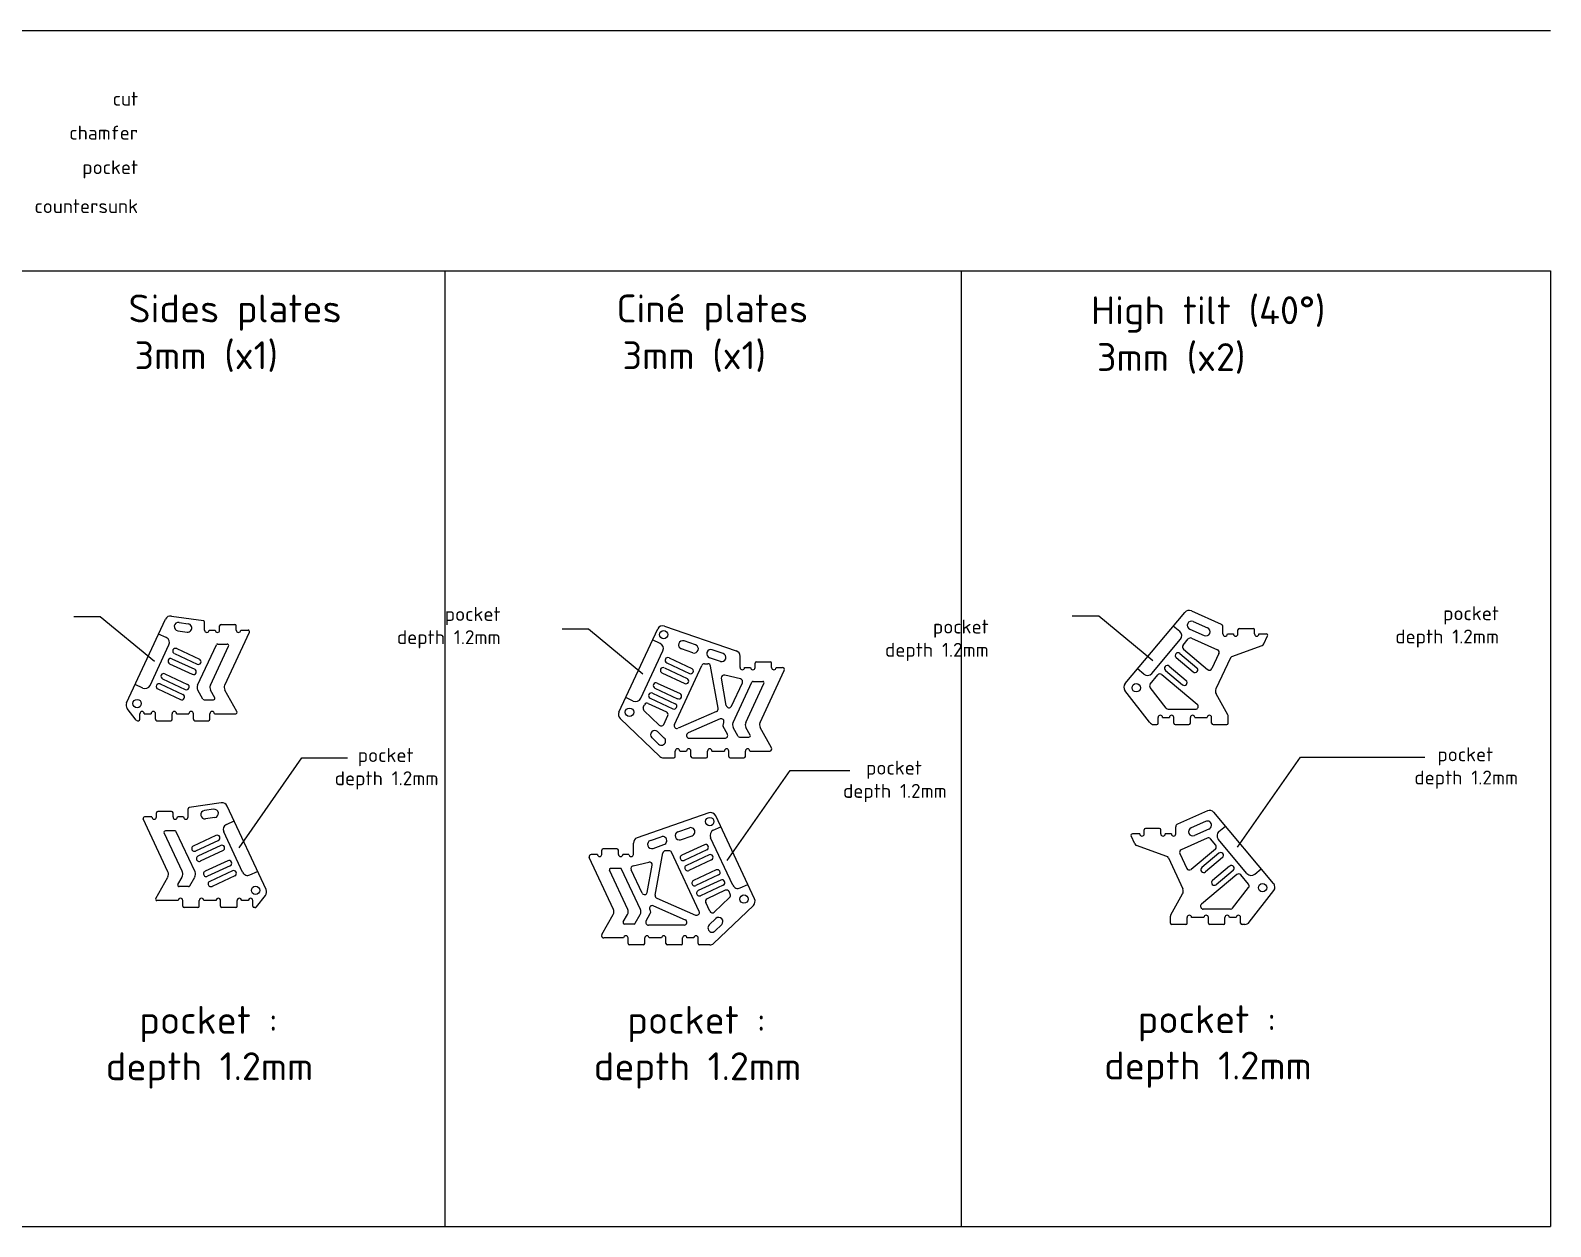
# Model space of a CAD drawing. Header units: millimetres. Extents: x -232 to 1228, y 0 to 429.
# Drawn here: x 682 to 1228, y 0 to 429 of the extents above; entities that cross this region are included whole.
import ezdxf

# ---------------------------------------------------------------- set-up
doc = ezdxf.new("R2010")
doc.units = ezdxf.units.MM
doc.linetypes.add('JIS_09_08', pattern=[10.75, 8, -0.55, 0.55, -0.55, 0.55, -0.55])
for name, color, linetype in [('Calque1', 150, 'Continuous'), ('Calque1_chamfered', 40, 'Continuous'), ('Calque1_countersunk', 90, 'Continuous'), ('Calque1_pocket', 10, 'Continuous')]:
    doc.layers.add(name, color=color, linetype=linetype)
doc.styles.get("Standard").update_dxf_attribs({"font": 'arial.ttf'})

msp = doc.modelspace()

# ---------------------------------------------------------------- linework, layer by layer
for p, q in [((707.49, 218.98), (698.02, 218.98)), ((726.96, 202.89), (707.49, 218.98)), ((1065.93, 219.23), (1056.45, 219.23)), ((1085.39, 203.15), (1065.93, 219.23)), ((882.75, 214.45), (873.28, 214.45)), ((902.22, 198.36), (882.75, 214.45)), ((757.33, 135.97), (779.89, 168.33)), ((779.89, 168.33), (796.23, 168.33)), ((932.58, 131.44), (955.15, 163.8)), ((955.15, 163.8), (976.59, 163.8)), ((1115.76, 136.23), (1138.33, 168.59)), ((1138.33, 168.59), (1182.95, 168.59))]:
    msp.add_line(p, q)
at = {"layer": 'Calque1'}
for p, q in [((0, 429.49), (1228.15, 429.49)), ((0, 343.2), (1228.15, 343.2)), ((831.2, 343.2), (831.2, 0)), ((1016.55, 343.2), (1016.55, 0)), ((1228.15, 343.2), (1228.15, 0)), ((733.01, 219.21), (744.51, 217.56)), ((1075.38, 194.96), (1096.83, 220.53)), ((1099.18, 221.07), (1109.91, 216.26)), ((716.93, 188.08), (730.92, 218.08)), ((735.32, 213.94), (738.63, 213.47)), ((735.75, 216.91), (739.06, 216.43)), ((744.94, 214.15), (744.94, 217.07)), ((746.54, 214.15), (748.73, 214.15)), ((750.33, 214.15), (750.33, 215.65)), ((750.83, 216.15), (755.78, 216.15)), ((752.13, 194.43), (761, 213.44)), ((756.28, 214.15), (756.28, 215.65)), ((757.88, 214.15), (760.54, 214.15)), ((893.67, 184.74), (907.6, 214.6)), ((910.06, 215.64), (935.81, 206.71)), ((1098.62, 214.53), (1103.79, 212.21)), ((1099.85, 217.26), (1105.02, 214.95)), ((1110.5, 212.78), (1110.5, 215.35)), ((1115.9, 212.78), (1115.9, 214.28)), ((1116.4, 214.78), (1121.35, 214.78)), ((1121.85, 212.78), (1121.85, 214.28)), ((734.9, 207.53), (743.06, 203.73)), ((742.43, 194.43), (749.16, 208.87)), ((746.99, 194.43), (753.52, 208.44)), ((749.62, 209.15), (753.07, 209.15)), ((920.21, 206.02), (916.08, 207.45)), ((921.19, 208.86), (917.06, 210.29)), ((1096.2, 208.76), (1098.06, 210.99)), ((1099.24, 211.26), (1108.58, 207.07)), ((1112.1, 212.78), (1114.3, 212.78)), ((1113.75, 204.7), (1124.65, 208.67)), ((1123.45, 212.78), (1126.11, 212.78)), ((1125.21, 209.19), (1126.56, 212.07)), ((732.37, 202.09), (740.52, 198.29)), ((733.21, 203.9), (741.37, 200.1)), ((734.06, 205.72), (742.21, 201.91)), ((910.82, 202.42), (918.98, 198.61)), ((911.67, 204.23), (919.82, 200.43)), ((924.36, 202.08), (925.62, 202.08)), ((930.08, 202.92), (926.21, 204.27)), ((931.07, 205.76), (927.19, 207.1)), ((937.16, 200.75), (937.16, 204.82)), ((942.55, 200.75), (942.55, 202.25)), ((943.05, 202.75), (948, 202.75)), ((948.5, 200.75), (948.5, 202.25)), ((1093.75, 204.29), (1099.88, 199.15)), ((1095.03, 205.82), (1101.16, 200.68)), ((1096.32, 207.35), (1105.03, 200.04)), ((1109.08, 205.74), (1106.58, 200.39)), ((1113.18, 204.19), (1107.99, 193.06)), ((729.83, 196.65), (737.99, 192.85)), ((730.68, 198.47), (738.83, 194.66)), ((909.13, 198.79), (917.29, 194.99)), ((909.98, 200.6), (918.13, 196.8)), ((913.57, 180.29), (923.46, 201.5)), ((929.32, 186.08), (926.6, 201.25)), ((932.18, 187.12), (930.44, 196.86)), ((937.31, 196.66), (931.65, 198.01)), ((938.76, 200.75), (940.95, 200.75)), ((944.35, 181.02), (953.02, 199.61)), ((950.1, 200.75), (952.29, 200.75)), ((1084.41, 194.78), (1087.17, 198.06)), ((1088.58, 198.18), (1101.28, 187.53)), ((1089.89, 199.69), (1096.02, 194.55)), ((1091.18, 201.22), (1097.31, 196.08)), ((728.14, 193.03), (736.3, 189.22)), ((728.99, 194.84), (737.15, 191.04)), ((744.29, 189.41), (742.5, 192.61)), ((748.57, 189.9), (747.05, 192.61)), ((756.52, 184.9), (752.2, 192.61)), ((905.75, 191.54), (913.91, 187.74)), ((906.6, 193.35), (914.75, 189.55)), ((907.44, 195.16), (915.6, 191.36)), ((934.07, 186.88), (937.98, 195.26)), ((934.65, 181.02), (941.38, 195.46)), ((939.21, 181.02), (945.74, 195.04)), ((941.84, 195.75), (945.29, 195.75)), ((1084.14, 181.06), (1075.33, 192.45)), ((1090.1, 186.15), (1084.39, 193.52)), ((1112.28, 183.7), (1108.06, 191.23)), ((720.38, 181.85), (717.16, 186.01)), ((744.73, 189.15), (748.13, 189.15)), ((902.41, 186.46), (902.84, 187.38)), ((904.17, 187.86), (910.73, 184.8)), ((904.91, 189.73), (913.06, 185.92)), ((1090.89, 185.76), (1100.64, 185.76)), ((720.78, 181.65), (721.18, 181.65)), ((721.68, 182.15), (721.68, 184.15)), ((723.28, 184.15), (725.71, 184.15)), ((727.31, 182.15), (727.31, 184.15)), ((727.81, 181.65), (732.76, 181.65)), ((733.26, 182.15), (733.26, 184.15)), ((734.86, 184.15), (739.3, 184.15)), ((740.9, 182.15), (740.9, 184.15)), ((741.4, 181.65), (746.35, 181.65)), ((746.85, 182.15), (746.85, 184.15)), ((748.45, 184.15), (756.08, 184.15)), ((894.1, 182.45), (908.36, 168.8)), ((902.63, 185.32), (908.15, 180.03)), ((909.75, 180.33), (911.22, 183.47)), ((928.73, 184.99), (914.88, 178.95)), ((929.99, 182.26), (918.53, 177.27)), ((931.07, 180.43), (931.3, 180.93)), ((1085.73, 180.28), (1086.74, 180.28)), ((1087.24, 180.78), (1087.24, 182.78)), ((1088.84, 182.78), (1091.28, 182.78)), ((1092.88, 180.78), (1092.88, 182.78)), ((1093.38, 180.28), (1098.33, 180.28)), ((1098.83, 180.78), (1098.83, 182.78)), ((1100.43, 182.78), (1104.86, 182.78)), ((1106.46, 180.78), (1106.46, 182.78)), ((1106.96, 180.28), (1111.91, 180.28)), ((1112.41, 180.78), (1112.41, 183.21)), ((905.48, 175.55), (907.89, 173.24)), ((907.55, 177.72), (909.96, 175.41)), ((918.93, 175.36), (931.73, 175.36)), ((932.6, 176.84), (931.1, 179.52)), ((936.51, 176), (934.72, 179.2)), ((936.95, 175.75), (940.36, 175.75)), ((940.79, 176.49), (939.27, 179.2)), ((948.49, 171.94), (944.42, 179.2)), ((913.9, 168.75), (913.9, 170.75)), ((915.5, 170.75), (917.93, 170.75)), ((919.53, 168.75), (919.53, 170.75)), ((925.48, 168.75), (925.48, 170.75)), ((927.08, 170.75), (931.52, 170.75)), ((933.12, 168.75), (933.12, 170.75)), ((939.07, 168.75), (939.07, 170.75)), ((940.67, 170.75), (947.79, 170.75)), ((909.74, 168.25), (913.4, 168.25)), ((920.03, 168.25), (924.98, 168.25)), ((933.62, 168.25), (938.57, 168.25)), ((727.63, 147.07), (727.63, 148.57)), ((733.08, 149.07), (728.13, 149.07)), ((733.58, 147.07), (733.58, 148.57)), ((738.97, 147.07), (738.97, 149.98)), ((750.9, 152.13), (739.4, 150.48)), ((748.16, 149.83), (744.86, 149.35)), ((766.98, 121), (753, 151)), ((925.97, 148.53), (900.22, 139.6)), ((942.36, 117.63), (928.44, 147.48)), ((1104.92, 149.28), (1094.2, 144.47)), ((1128.73, 123.17), (1107.27, 148.74)), ((731.78, 127.34), (722.92, 146.36)), ((726.03, 147.07), (723.37, 147.07)), ((734.3, 142.07), (730.84, 142.07)), ((737.37, 147.07), (735.18, 147.07)), ((748.59, 146.86), (745.28, 146.38)), ((914.85, 141.74), (918.97, 143.18)), ((1082.26, 140.99), (1082.26, 142.49)), ((1087.71, 142.99), (1082.76, 142.99)), ((1088.21, 140.99), (1088.21, 142.49)), ((1093.61, 140.99), (1093.61, 143.56)), ((1104.26, 145.48), (1099.09, 143.16)), ((1105.49, 142.74), (1100.32, 140.42)), ((736.93, 127.34), (730.39, 141.36)), ((741.48, 127.34), (734.75, 141.78)), ((749.01, 140.44), (740.85, 136.64)), ((749.86, 138.63), (741.7, 134.83)), ((750.7, 136.82), (742.54, 133.02)), ((898.88, 133.63), (898.88, 137.71)), ((904.97, 138.64), (908.85, 139.99)), ((905.95, 135.81), (909.83, 137.15)), ((915.83, 138.91), (919.96, 140.34)), ((924.37, 137.12), (916.22, 133.31)), ((1078.89, 137.4), (1077.55, 140.28)), ((1080.66, 140.99), (1078, 140.99)), ((1090.36, 132.92), (1079.46, 136.88)), ((1092.01, 140.99), (1089.81, 140.99)), ((1104.87, 139.47), (1095.53, 135.29)), ((1107.91, 136.97), (1106.04, 139.2)), ((751.55, 135.01), (743.39, 131.2)), ((753.23, 131.38), (745.08, 127.58)), ((891.69, 113.91), (883.02, 132.5)), ((885.93, 133.63), (883.75, 133.63)), ((887.53, 133.63), (887.53, 135.13)), ((892.98, 135.63), (888.03, 135.63)), ((893.48, 133.63), (893.48, 135.13)), ((897.28, 133.63), (895.08, 133.63)), ((906.72, 118.97), (909.43, 134.14)), ((911.67, 134.96), (910.42, 134.96)), ((922.47, 113.18), (912.58, 134.39)), ((925.22, 135.3), (917.06, 131.5)), ((926.06, 133.49), (917.91, 129.69)), ((926.91, 131.68), (918.75, 127.88)), ((1090.92, 132.4), (1096.11, 121.27)), ((1095.03, 133.95), (1097.53, 128.6)), ((1107.79, 135.57), (1099.07, 128.26)), ((1109.08, 134.03), (1102.95, 128.89)), ((1110.36, 132.5), (1104.23, 127.36)), ((754.08, 129.57), (745.92, 125.77)), ((754.92, 127.75), (746.77, 123.95)), ((755.77, 125.94), (747.61, 122.14)), ((896.83, 113.91), (890.3, 127.92)), ((894.2, 128.63), (890.75, 128.63)), ((901.39, 113.91), (894.65, 128.35)), ((901.97, 119.76), (898.06, 128.15)), ((898.73, 129.54), (904.38, 130.89)), ((903.86, 120.01), (905.6, 129.74)), ((928.6, 128.05), (920.44, 124.25)), ((929.44, 126.24), (921.28, 122.44)), ((1115.53, 126.4), (1102.83, 115.74)), ((1112.93, 129.44), (1106.8, 124.3)), ((1114.22, 127.91), (1108.09, 122.76)), ((1119.69, 122.99), (1116.94, 126.27)), ((727.4, 117.81), (731.72, 125.52)), ((735.34, 122.81), (736.86, 125.52)), ((739.19, 122.07), (735.78, 122.07)), ((739.62, 122.33), (741.41, 125.52)), ((930.29, 124.43), (922.13, 120.62)), ((931.13, 122.61), (922.97, 118.81)), ((931.87, 120.75), (925.31, 117.69)), ((933.63, 119.35), (933.2, 120.27)), ((1114.01, 114.36), (1119.72, 121.73)), ((1119.96, 109.27), (1128.78, 120.66)), ((735.47, 117.07), (727.83, 117.07)), ((737.07, 115.07), (737.07, 117.07)), ((743.02, 115.07), (743.02, 117.07)), ((749.05, 117.07), (744.62, 117.07)), ((750.65, 115.07), (750.65, 117.07)), ((756.6, 115.07), (756.6, 117.07)), ((760.64, 117.07), (758.2, 117.07)), ((762.24, 115.07), (762.24, 117.07)), ((763.53, 114.76), (766.75, 118.93)), ((906.05, 115.15), (917.5, 110.16)), ((907.3, 117.88), (921.16, 111.84)), ((926.29, 113.22), (924.82, 116.36)), ((941.93, 115.34), (927.68, 101.69)), ((933.41, 118.21), (927.89, 112.92)), ((1091.83, 111.92), (1096.05, 119.45)), ((742.52, 114.57), (737.57, 114.57)), ((756.1, 114.57), (751.15, 114.57)), ((763.13, 114.57), (762.74, 114.57)), ((887.55, 104.83), (891.62, 112.09)), ((895.25, 109.38), (896.76, 112.09)), ((899.53, 108.89), (901.32, 112.09)), ((903.44, 109.73), (904.94, 112.41)), ((904.97, 113.32), (904.74, 113.81)), ((928.49, 110.6), (926.07, 108.29)), ((1091.7, 108.99), (1091.7, 111.43)), ((1097.65, 108.99), (1097.65, 110.99)), ((1103.68, 110.99), (1099.25, 110.99)), ((1113.22, 113.98), (1103.47, 113.98)), ((1105.28, 108.99), (1105.28, 110.99)), ((1111.23, 108.99), (1111.23, 110.99)), ((1115.27, 110.99), (1112.83, 110.99)), ((1116.87, 108.99), (1116.87, 110.99)), ((899.09, 108.63), (895.68, 108.63)), ((917.1, 108.24), (904.31, 108.24)), ((930.56, 108.44), (928.15, 106.13)), ((1097.15, 108.49), (1092.2, 108.49)), ((1110.73, 108.49), (1105.78, 108.49)), ((1118.38, 108.49), (1117.37, 108.49)), ((895.37, 103.63), (888.25, 103.63)), ((896.97, 101.63), (896.97, 103.63)), ((902.42, 101.13), (897.47, 101.13)), ((902.92, 101.63), (902.92, 103.63)), ((908.96, 103.63), (904.52, 103.63)), ((910.56, 101.63), (910.56, 103.63)), ((916.01, 101.13), (911.06, 101.13)), ((916.51, 101.63), (916.51, 103.63)), ((920.54, 103.63), (918.11, 103.63)), ((922.14, 101.63), (922.14, 103.63)), ((926.3, 101.13), (922.64, 101.13)), ((0, 0), (1228.15, 0))]:
    msp.add_line(p, q, dxfattribs=at)
for centre in [(909.74, 212.54), (1079.38, 193.48), (720.69, 187.8), (897.47, 184.68), (926.3, 145.43), (763.23, 120.72), (1124.73, 121.69), (938.57, 117.57)]:
    msp.add_circle(centre, 1.5, dxfattribs=at)
for centre, radius, start, end in [((732.73, 217.24), 2, 81.8076, 155), ((1098.37, 219.24), 2, 65.8652, 140), ((735.53, 215.43), 1.5, 81.8076, 261.8076), ((738.84, 214.95), 1.5, 261.8076, 81.8076), ((744.44, 217.07), 0.5, 0, 81.8076), ((745.74, 214.15), 0.8, 180, 0), ((749.53, 214.15), 0.8, 180, 0), ((750.83, 215.65), 0.5, 90, 180), ((755.78, 215.65), 0.5, 0, 90), ((757.08, 214.15), 0.8, 180, 0), ((760.54, 213.65), 0.5, 335, 90), ((909.41, 213.75), 2, 70.8686, 155), ((1099.23, 215.9), 1.5, 65.8652, 245.8652), ((1104.41, 213.58), 1.5, 245.8652, 65.8652), ((1109.5, 215.35), 1, 0, 65.8652), ((1116.4, 214.28), 0.5, 90, 180), ((1121.35, 214.28), 0.5, 0, 90), ((734.48, 206.62), 1, 65.01, 245.01), ((749.62, 208.65), 0.5, 90, 155), ((753.07, 208.65), 0.5, 335, 90), ((916.57, 208.87), 1.5, 70.8686, 250.8686), ((920.7, 207.44), 1.5, 250.8686, 70.8686), ((1096.96, 208.12), 1, 140, 230.01), ((1098.83, 210.35), 1, 65.8652, 140), ((1111.3, 212.78), 0.8, 180, 0), ((1115.1, 212.78), 0.8, 180, 0), ((1122.65, 212.78), 0.8, 180, 0), ((1124.31, 209.61), 1, 289.9935, 335), ((1126.11, 212.28), 0.5, 335, 90), ((732.79, 203), 1, 65.01, 245.01), ((742.64, 202.82), 1, 245.01, 65.01), ((911.24, 203.32), 1, 65.01, 245.01), ((924.36, 201.08), 1, 90, 155.01), ((926.7, 205.68), 1.5, 70.8686, 250.8686), ((925.62, 201.08), 1, 10.1486, 90), ((930.58, 204.34), 1.5, 250.8686, 70.8686), ((935.16, 204.82), 2, 0, 70.8686), ((943.05, 202.25), 0.5, 90, 180), ((948, 202.25), 0.5, 0, 90), ((1094.39, 205.06), 1, 50.01, 230.01), ((1108.17, 206.16), 1, 335, 65.8652), ((1114.09, 203.76), 1, 109.9935, 155), ((730.26, 197.56), 1, 65.01, 245.01), ((740.95, 199.2), 1, 245.01, 65.01), ((909.55, 199.7), 1, 65.01, 245.01), ((917.71, 195.89), 1, 245.01, 65.01), ((919.4, 199.52), 1, 245.01, 65.01), ((931.42, 197.03), 1, 76.5852, 190.1486), ((937.96, 200.75), 0.8, 180, 0), ((937.08, 195.68), 1, 335, 76.5852), ((941.75, 200.75), 0.8, 180, 0), ((949.3, 200.75), 0.8, 180, 0), ((952.29, 199.95), 0.8, 335, 90), ((1087.94, 197.42), 1, 50.01, 140), ((1090.53, 200.46), 1, 50.01, 230.01), ((1100.52, 199.91), 1, 230.01, 50.01), ((1105.68, 200.81), 1, 230.01, 335), ((728.57, 193.93), 1, 65.01, 245.01), ((736.72, 190.13), 1, 245.01, 65.01), ((738.41, 193.76), 1, 245.01, 65.01), ((744.24, 193.58), 2, 155, 209.2621), ((748.8, 193.58), 2, 155, 209.2621), ((753.94, 193.58), 2, 155, 209.2621), ((905.33, 190.63), 1, 65.01, 245.01), ((907.02, 194.26), 1, 65.01, 245.01), ((915.18, 190.46), 1, 245.01, 65.01), ((941.84, 195.25), 0.5, 90, 155), ((945.29, 195.25), 0.5, 335, 90), ((1076.91, 193.67), 2, 140, 217.7421), ((1085.18, 194.13), 1, 140, 217.7421), ((1096.66, 195.32), 1, 230.01, 50.01), ((1109.81, 192.21), 2, 155, 209.2621), ((718.74, 187.24), 2, 155, 217.7421), ((744.73, 189.65), 0.5, 209.2621, 270), ((748.13, 189.65), 0.5, 270, 29.2621), ((903.32, 186.04), 1, 155, 226.2419), ((903.75, 186.96), 1, 65.01, 155), ((913.49, 186.83), 1, 245.01, 65.01), ((928.33, 185.91), 1, 293.5469, 10.1486), ((933.17, 187.3), 1, 190.1486, 335), ((1090.89, 186.76), 1, 217.7421, 270), ((1100.64, 186.76), 1, 270, 50.01), ((720.78, 182.15), 0.5, 217.7421, 270), ((721.18, 182.15), 0.5, 270, 0), ((722.48, 184.15), 0.8, 0, 180), ((726.51, 184.15), 0.8, 0, 180), ((727.81, 182.15), 0.5, 180, 270), ((732.76, 182.15), 0.5, 270, 0), ((734.06, 184.15), 0.8, 0, 180), ((740.1, 184.15), 0.8, 0, 180), ((741.4, 182.15), 0.5, 180, 270), ((746.35, 182.15), 0.5, 270, 0), ((747.65, 184.15), 0.8, 0, 180), ((756.08, 184.65), 0.5, 270, 29.2621), ((895.49, 183.9), 2, 155, 226.2419), ((908.84, 180.75), 1, 226.2419, 335), ((910.31, 183.9), 1, 335, 65.01), ((914.48, 179.87), 1, 155.01, 293.5469), ((930.39, 181.35), 1, 335, 113.5469), ((931.97, 180.01), 1, 155, 209.2621), ((936.46, 180.18), 2, 155, 209.2621), ((941.02, 180.18), 2, 155, 209.2621), ((946.16, 180.18), 2, 155, 209.2621), ((1085.73, 182.28), 2, 217.7421, 270), ((1086.74, 180.78), 0.5, 270, 0), ((1088.04, 182.78), 0.8, 0, 180), ((1092.08, 182.78), 0.8, 0, 180), ((1093.38, 180.78), 0.5, 180, 270), ((1098.33, 180.78), 0.5, 270, 0), ((1099.63, 182.78), 0.8, 0, 180), ((1105.66, 182.78), 0.8, 0, 180), ((1106.96, 180.78), 0.5, 180, 270), ((1111.91, 180.78), 0.5, 270, 0), ((1111.41, 183.21), 1, 0, 29.2621), ((906.51, 176.63), 1.5, 46.2419, 226.2419), ((908.93, 174.32), 1.5, 226.2419, 46.2419), ((918.93, 176.36), 1, 113.5469, 270), ((931.73, 176.36), 1, 270, 29.2621), ((936.95, 176.25), 0.5, 209.2621, 270), ((940.36, 176.25), 0.5, 270, 29.2621), ((914.7, 170.75), 0.8, 0, 180), ((918.73, 170.75), 0.8, 0, 180), ((926.28, 170.75), 0.8, 0, 180), ((932.32, 170.75), 0.8, 0, 180), ((939.87, 170.75), 0.8, 0, 180), ((947.79, 171.55), 0.8, 270, 29.2621), ((909.74, 170.25), 2, 226.2419, 270), ((913.4, 168.75), 0.5, 270, 0), ((920.03, 168.75), 0.5, 180, 270), ((924.98, 168.75), 0.5, 270, 0), ((933.62, 168.75), 0.5, 180, 270), ((938.57, 168.75), 0.5, 270, 0), ((728.13, 148.57), 0.5, 90, 180), ((733.08, 148.57), 0.5, 0, 90), ((739.47, 149.98), 0.5, 98.1924, 180), ((745.07, 147.86), 1.5, 98.1924, 278.1924), ((748.38, 148.34), 1.5, 278.1924, 98.1924), ((751.18, 150.15), 2, 25, 98.1924), ((926.63, 146.64), 2, 25, 109.1314), ((1105.74, 147.45), 2, 40, 114.1348), ((723.37, 146.57), 0.5, 90, 205), ((726.83, 147.07), 0.8, 180, 0), ((730.84, 141.57), 0.5, 90, 205), ((734.38, 147.07), 0.8, 180, 0), ((734.3, 141.57), 0.5, 25, 90), ((738.17, 147.07), 0.8, 180, 0), ((919.47, 141.76), 1.5, 289.1314, 109.1314), ((1082.76, 142.49), 0.5, 90, 180), ((1087.71, 142.49), 0.5, 0, 90), ((1094.61, 143.56), 1, 114.1348, 180), ((1099.7, 141.79), 1.5, 114.1348, 294.1348), ((1104.88, 144.11), 1.5, 294.1348, 114.1348), ((741.28, 135.74), 1, 114.99, 294.99), ((749.43, 139.54), 1, 294.99, 114.99), ((751.12, 135.91), 1, 294.99, 114.99), ((900.88, 137.71), 2, 109.1314, 180), ((905.46, 137.23), 1.5, 109.1314, 289.1314), ((909.34, 138.57), 1.5, 289.1314, 109.1314), ((915.34, 140.33), 1.5, 109.1314, 289.1314), ((924.8, 136.21), 1, 294.99, 114.99), ((1078, 140.49), 0.5, 90, 205), ((1079.8, 137.82), 1, 205, 250.0065), ((1081.46, 140.99), 0.8, 180, 0), ((1089.01, 140.99), 0.8, 180, 0), ((1092.81, 140.99), 0.8, 180, 0), ((1105.28, 138.56), 1, 40, 114.1348), ((1107.15, 136.33), 1, 309.99, 40), ((742.97, 132.11), 1, 114.99, 294.99), ((753.66, 130.47), 1, 294.99, 114.99), ((883.75, 132.83), 0.8, 90, 205), ((886.73, 133.63), 0.8, 180, 0), ((888.03, 135.13), 0.5, 90, 180), ((892.98, 135.13), 0.5, 0, 90), ((894.28, 133.63), 0.8, 180, 0), ((898.08, 133.63), 0.8, 180, 0), ((910.42, 133.96), 1, 90, 169.8514), ((911.67, 133.96), 1, 24.99, 90), ((916.64, 132.41), 1, 114.99, 294.99), ((926.49, 132.58), 1, 294.99, 114.99), ((1090.02, 131.98), 1, 25, 70.0065), ((1095.94, 134.37), 1, 114.1348, 205), ((1109.72, 133.27), 1, 309.99, 129.99), ((729.97, 126.5), 2, 330.7379, 25), ((735.11, 126.5), 2, 330.7379, 25), ((739.67, 126.5), 2, 330.7379, 25), ((745.5, 126.67), 1, 114.99, 294.99), ((755.35, 126.85), 1, 294.99, 114.99), ((890.75, 128.13), 0.5, 90, 205), ((894.2, 128.13), 0.5, 25, 90), ((898.96, 128.57), 1, 103.4148, 205), ((904.62, 129.92), 1, 349.8514, 103.4148), ((918.33, 128.78), 1, 114.99, 294.99), ((929.02, 127.15), 1, 294.99, 114.99), ((1098.43, 129.02), 1, 205, 309.99), ((1103.59, 128.13), 1, 129.99, 309.99), ((1113.58, 128.67), 1, 309.99, 129.99), ((1116.17, 125.63), 1, 40, 129.99), ((735.78, 122.57), 0.5, 150.7379, 270), ((739.19, 122.57), 0.5, 270, 330.7379), ((747.19, 123.05), 1, 114.99, 294.99), ((765.17, 120.15), 2, 322.2579, 25), ((920.86, 123.34), 1, 114.99, 294.99), ((922.55, 119.72), 1, 114.99, 294.99), ((930.71, 123.52), 1, 294.99, 114.99), ((932.29, 119.84), 1, 25, 114.99), ((1094.3, 120.42), 2, 330.7379, 25), ((1107.45, 123.53), 1, 129.99, 309.99), ((1118.93, 122.35), 1, 322.2579, 40), ((1127.2, 121.88), 2, 322.2579, 40), ((727.83, 117.57), 0.5, 150.7379, 270), ((736.27, 117.07), 0.8, 0, 180), ((737.57, 115.07), 0.5, 180, 270), ((742.52, 115.07), 0.5, 270, 0), ((743.82, 117.07), 0.8, 0, 180), ((749.85, 117.07), 0.8, 0, 180), ((751.15, 115.07), 0.5, 180, 270), ((756.1, 115.07), 0.5, 270, 0), ((757.4, 117.07), 0.8, 0, 180), ((761.44, 117.07), 0.8, 0, 180), ((762.74, 115.07), 0.5, 180, 270), ((763.13, 115.07), 0.5, 270, 322.2579), ((902.87, 120.19), 1, 205, 349.8514), ((905.65, 114.24), 1, 66.4531, 205), ((907.7, 118.79), 1, 169.8514, 246.4531), ((925.73, 116.78), 1, 114.99, 205), ((932.72, 118.93), 1, 313.7581, 25), ((940.55, 116.79), 2, 313.7581, 25), ((1103.47, 114.98), 1, 129.99, 270), ((889.88, 113.06), 2, 330.7379, 25), ((895.68, 109.13), 0.5, 150.7379, 270), ((895.02, 113.06), 2, 330.7379, 25), ((899.57, 113.06), 2, 330.7379, 25), ((904.31, 109.24), 1, 150.7379, 270), ((904.07, 112.9), 1, 330.7379, 25), ((917.1, 109.24), 1, 270, 66.4531), ((921.56, 112.76), 1, 246.4531, 24.99), ((927.2, 113.64), 1, 205, 313.7581), ((929.52, 109.52), 1.5, 313.7581, 133.7581), ((1092.7, 111.43), 1, 150.7379, 180), ((1098.45, 110.99), 0.8, 0, 180), ((1104.48, 110.99), 0.8, 0, 180), ((1112.03, 110.99), 0.8, 0, 180), ((1113.22, 114.98), 1, 270, 322.2579), ((1116.07, 110.99), 0.8, 0, 180), ((1118.38, 110.49), 2, 270, 322.2579), ((888.25, 104.43), 0.8, 150.7379, 270), ((896.17, 103.63), 0.8, 0, 180), ((899.09, 109.13), 0.5, 270, 330.7379), ((903.72, 103.63), 0.8, 0, 180), ((909.76, 103.63), 0.8, 0, 180), ((917.31, 103.63), 0.8, 0, 180), ((921.34, 103.63), 0.8, 0, 180), ((927.11, 107.21), 1.5, 133.7581, 313.7581), ((1092.2, 108.99), 0.5, 180, 270), ((1097.15, 108.99), 0.5, 270, 0), ((1105.78, 108.99), 0.5, 180, 270), ((1110.73, 108.99), 0.5, 270, 0), ((1117.37, 108.99), 0.5, 180, 270), ((897.47, 101.63), 0.5, 180, 270), ((902.42, 101.63), 0.5, 270, 0), ((911.06, 101.63), 0.5, 180, 270), ((916.01, 101.63), 0.5, 270, 0), ((922.64, 101.63), 0.5, 180, 270), ((926.3, 103.13), 2, 270, 313.7581)]:
    msp.add_arc(centre, radius, start, end, dxfattribs=at)
at = {"layer": 'Calque1_pocket'}
for p, q in [((1095, 213.68), (1092.71, 215.61)), ((725.36, 194.33), (732.12, 208.83)), ((731.15, 211.49), (728.43, 212.75)), ((908.48, 209.4), (905.76, 210.66)), ((1084.97, 198.6), (1095.25, 210.86)), ((901.49, 189.68), (909.45, 206.74)), ((1082.15, 198.36), (1079.85, 200.29)), ((722.7, 193.36), (719.98, 194.63)), ((898.83, 188.71), (896.12, 189.98)), ((752.76, 144.4), (755.48, 145.67)), ((927.56, 142.28), (930.28, 143.55)), ((1109.1, 141.89), (1111.4, 143.82)), ((758.56, 127.24), (751.79, 141.74)), ((934.55, 122.57), (926.59, 139.63)), ((1119.14, 126.82), (1108.86, 139.07)), ((761.21, 126.27), (763.93, 127.54)), ((1121.96, 126.57), (1124.26, 128.5)), ((937.2, 121.6), (939.92, 122.87))]:
    msp.add_line(p, q, dxfattribs=at)
for centre, start, end in [((1093.72, 212.15), 320, 50), ((730.31, 209.67), 335, 65), ((907.64, 207.58), 335, 65), ((1083.43, 199.89), 230, 320), ((723.54, 195.17), 245, 335), ((899.68, 190.52), 245, 335), ((753.61, 142.59), 115, 205), ((928.4, 140.47), 115, 205), ((1110.39, 140.36), 130, 220), ((760.37, 128.09), 205, 295), ((1120.67, 128.1), 220, 310), ((936.36, 123.41), 205, 295)]:
    msp.add_arc(centre, 2, start, end, dxfattribs=at)

# ---------------------------------------------------------------- texts
at = {"linetype": 'JIS_09_08'}
for s, insert, char_height, attachment_point in [('{\\fISOCPEUR|b0|i0|c0|p34;Sides plates}', (717.62, 334.65), 10, 1), ('{\\fISOCPEUR|b0|i0|c0|p34;Ciné plates}', (892.8, 334.65), 10, 1), ('{\\fISOCPEUR|b0|i0|c0|p34;High tilt (40°)}', (1063.13, 334), 10, 1), ('{\\fISOCPEUR|b0|i0|c0|p34;3mm (x1)}', (719.77, 317.85), 10, 1), ('{\\fISOCPEUR|b0|i0|c0|p34;3mm (x1)}', (894.96, 317.85), 10, 1), ('{\\fISOCPEUR|b0|i0|c0|p34;3mm (x2)}', (1065.28, 317.2), 10, 1), ('{\\fISOCPEUR|b0|i0|c0|p34;pocket \\Pdepth 1.2mm }', (851.2, 222.46), 5, 3), ('{\\fISOCPEUR|b0|i0|c0|p34;pocket \\Pdepth 1.2mm }', (1209.63, 222.72), 5, 3), ('{\\fISOCPEUR|b0|i0|c0|p34;pocket \\Pdepth 1.2mm }', (1026.45, 217.93), 5, 3), ('\\pi154.37807;{\\fISOCPEUR|b0|i0|c0|p34;pocket \\P\\pi146.12807;depth 1.2mm }', (645.52, 171.81), 5, 1), ('\\pi154.37807;{\\fISOCPEUR|b0|i0|c0|p34;pocket \\P\\pi146.12807;depth 1.2mm }', (1033.12, 172.07), 5, 1), ('\\pi154.37807;{\\fISOCPEUR|b0|i0|c0|p34;pocket \\P\\pi146.12807;depth 1.2mm }', (828.01, 167.28), 5, 1), ('\\pi140.37807;{\\fISOCPEUR|b0|i0|c0|p34;pocket :\\P\\pi128.37807;depth 1.2mm }', (581.08, 79.24), 10, 1), ('\\pi140.37807;{\\fISOCPEUR|b0|i0|c0|p34;pocket :\\P\\pi128.37807;depth 1.2mm }', (756.27, 79.24), 10, 1), ('\\pi140.37807;{\\fISOCPEUR|b0|i0|c0|p34;pocket :\\P\\pi128.37807;depth 1.2mm }', (939.52, 79.5), 10, 1)]:
    msp.add_mtext_dynamic_manual_height_columns(s, width=327.7561, gutter_width=12.5, heights=[0], dxfattribs=dict(at, insert=insert, char_height=char_height, attachment_point=attachment_point))
at = {"layer": 'Calque1', "insert": (721.06, 407.46), "char_height": 5, "attachment_point": 3}
msp.add_mtext_dynamic_manual_height_columns('{\\fISOCPEUR|b0|i0|c0|p34;cut}', width=327.7561, gutter_width=12.5, heights=[0], dxfattribs=at)
at = {"layer": 'Calque1_chamfered', "insert": (721.06, 395.26), "char_height": 5, "attachment_point": 3}
msp.add_mtext_dynamic_manual_height_columns('{\\fISOCPEUR|b0|i0|c0|p34;chamfer}', width=327.7561, gutter_width=12.5, heights=[0], dxfattribs=at)
at = {"layer": 'Calque1_countersunk', "insert": (721.06, 368.89), "char_height": 5, "attachment_point": 3}
msp.add_mtext_dynamic_manual_height_columns('{\\fISOCPEUR|b0|i0|c0|p34;countersunk}', width=327.7561, gutter_width=12.5, heights=[0], dxfattribs=at)
at = {"layer": 'Calque1_pocket', "insert": (721.06, 382.87), "char_height": 5, "attachment_point": 3}
msp.add_mtext_dynamic_manual_height_columns('{\\fISOCPEUR|b0|i0|c0|p34;pocket}', width=327.7561, gutter_width=12.5, heights=[0], dxfattribs=at)

doc.saveas('drawing.dxf')
